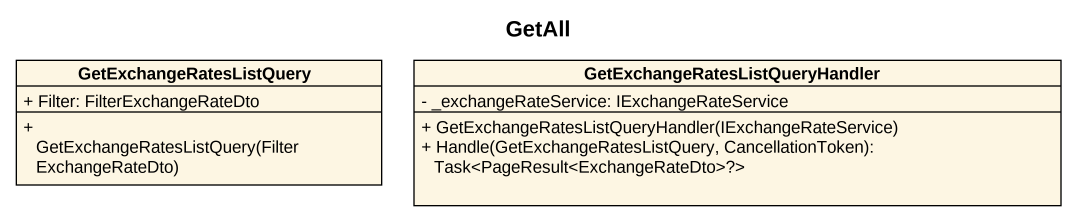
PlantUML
@startuml
title GetAll
hide circle
hide empty members
skinparam classAttributeIconSize 0
class GetExchangeRatesListQuery {
  + Filter: FilterExchangeRateDto
  + GetExchangeRatesListQuery(FilterExchangeRateDto)
}
class "GetExchangeRatesListQueryHandler" as GetExchangeRatesListQueryHan {
  - _exchangeRateService: IExchangeRateService
  + GetExchangeRatesListQueryHandler(IExchangeRateService)
  + Handle(GetExchangeRatesListQuery, CancellationToken): Task<PageResult<ExchangeRateDto>?>
}
@enduml
